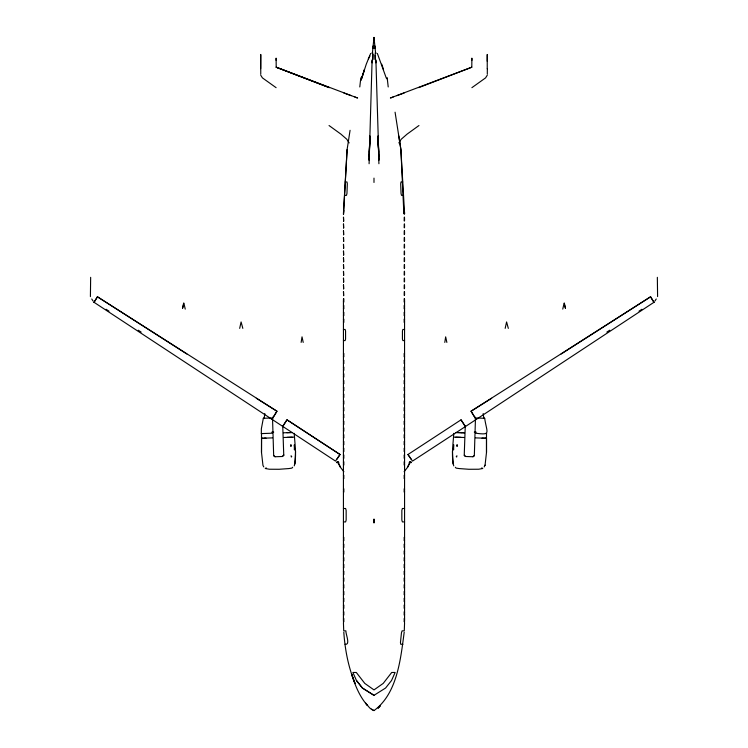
<?xml version="1.0" encoding="UTF-8"?>
<svg xmlns="http://www.w3.org/2000/svg" width="748" height="748" viewBox="0 0 748 748"><rect width="100%" height="100%" fill="white"/><g stroke="black" fill="none" stroke-linecap="round" stroke-linejoin="round"><path stroke-width="1.12" d="M260.669 68.657L260.743 54.454L260.762 74.192M272.496 417.216L273.665 455.635L275.049 456.748L282.445 456.495L283.763 455.074L282.445 456.495M487.303 74.117L487.331 68.657M487.238 61.261L487.257 54.454L487.238 68.723M263.792 466.939L262.959 465.387L261.501 452.437L261.566 438.253L272.459 437.889M393.149 97.016L390.4 98.007L471.801 67.217L471.876 58.138L471.894 60.392M276.106 60.373L276.124 58.138L276.199 67.198L357.6 98.016L354.851 97.016M290.879 446.276L290.897 444.677L291.019 446.247M369.091 163.737L372.111 59.877M372.887 54.127L372.766 59.709L372.887 54.286M374.196 521.524L374.243 522.076L373.991 519.215L373.757 520.019M369.793 138.464L369.213 156.257L369.867 136.603L369.147 160.287L369.316 154.621M465.265 425.808L464.237 455.289L465.555 456.495L472.951 456.748L474.335 455.635L475.504 417.216M369.306 152.218L369.895 135.884M372.149 60.653L372.065 62.879L372.13 61.158M343.444 306.156C343.94 302.706 343.958 311.682 343.444 308.223M343.444 312.926C343.94 309.476 343.958 318.452 343.444 314.983M343.444 319.686C343.94 316.236 343.958 325.212 343.444 321.752M343.444 354.122C343.94 350.672 343.958 359.648 343.444 356.188M343.444 360.891C343.94 357.441 343.958 366.417 343.444 362.948M343.444 367.651C343.94 364.201 343.958 373.177 343.444 369.718M343.444 374.421C343.94 370.971 343.958 379.947 343.444 376.478M343.444 381.181C343.94 377.731 343.958 386.707 343.444 383.247M343.444 387.95C343.94 384.491 343.958 393.476 343.444 390.007M343.444 394.71C343.94 391.26 343.958 400.236 343.444 396.777M343.444 401.47C343.94 398.02 343.958 406.996 343.444 403.537M343.444 408.24C343.94 404.79 343.958 413.766 343.444 410.297M343.444 415C343.94 411.55 343.958 420.526 343.444 417.066M343.444 421.769C343.94 418.319 343.958 427.295 343.444 423.826M343.444 428.529C343.94 425.079 343.958 434.055 343.444 430.596M343.444 435.299C343.94 431.848 343.958 440.824 343.444 437.356M343.444 442.059C343.94 438.609 343.958 447.584 343.444 444.125M343.444 448.828C343.94 445.378 343.958 454.354 343.444 450.885M343.444 455.588C343.94 452.138 343.958 461.114 343.444 457.654M343.444 462.358C343.94 458.898 343.958 467.883 343.444 464.415M343.444 475.878C343.94 472.427 343.958 481.403 343.444 477.944M343.444 489.407C343.94 485.957 343.958 494.933 343.444 491.473M343.444 537.99C343.94 534.54 343.958 543.515 343.444 540.056M343.444 544.759C343.94 541.3 343.958 550.285 343.444 546.816M343.444 551.519C343.94 548.069 343.958 557.045 343.444 553.585M343.444 558.288C343.94 554.829 343.958 563.805 343.444 560.346M343.444 565.049C343.94 561.598 343.958 570.574 343.444 567.115M343.444 571.809C343.94 568.358 343.958 577.334 343.444 573.875M343.444 578.578C343.94 575.128 343.958 584.104 343.444 580.635M343.444 585.338C343.94 581.888 343.958 590.864 343.444 587.404M343.444 592.107C343.94 588.657 343.958 597.633 343.444 594.164M343.444 598.868C343.94 595.417 343.958 604.393 343.444 600.934M343.444 605.637C343.94 602.187 343.958 611.163 343.444 607.694M343.444 612.397C343.94 608.947 343.958 617.923 343.444 614.463M343.444 619.166C343.94 615.716 343.958 624.692 343.444 621.223M404.556 301.453C404.06 304.913 404.042 295.928 404.556 299.396L404.575 621.242M404.556 308.223C404.06 311.673 404.042 302.697 404.556 306.156M404.556 314.983C404.06 318.433 404.042 309.457 404.556 312.926M404.556 321.752C404.06 325.202 404.042 316.226 404.556 319.686M404.556 356.188C404.06 359.638 404.042 350.662 404.556 354.122M404.556 362.948C404.06 366.398 404.042 357.422 404.556 360.891M404.556 369.718C404.06 373.168 404.042 364.192 404.556 367.651M404.556 376.478C404.06 379.928 404.042 370.952 404.556 374.421M404.556 383.247C404.06 386.697 404.042 377.721 404.556 381.181M404.556 390.007C404.06 393.457 404.042 384.481 404.556 387.95M404.556 396.777C404.06 400.227 404.042 391.251 404.556 394.71M404.556 403.537C404.06 406.987 404.042 398.011 404.556 401.47M404.556 410.297C404.06 413.756 404.042 404.78 404.556 408.24M404.556 417.066C404.06 420.516 404.042 411.54 404.556 415M404.556 423.826C404.06 427.286 404.042 418.3 404.556 421.769M404.556 430.596C404.06 434.046 404.042 425.07 404.556 428.529M404.556 437.356C404.06 440.806 404.042 431.83 404.556 435.299M404.556 444.125C404.06 447.575 404.042 438.599 404.556 442.059M404.556 450.885C404.06 454.335 404.042 445.359 404.556 448.828M404.556 457.654C404.06 461.105 404.042 452.129 404.556 455.588M404.556 464.415C404.06 467.865 404.042 458.889 404.556 462.358M404.556 477.944C404.06 481.394 404.042 472.418 404.556 475.878M404.556 491.473C404.06 494.924 404.042 485.948 404.556 489.407M404.556 540.056C404.06 543.506 404.042 534.53 404.556 537.99M404.556 546.816C404.06 550.266 404.042 541.29 404.556 544.759M404.556 553.585C404.06 557.036 404.042 548.06 404.556 551.519M404.556 560.346C404.06 563.796 404.042 554.82 404.556 558.288M404.556 567.115C404.06 570.565 404.042 561.589 404.556 565.049M404.556 573.875C404.06 577.325 404.042 568.349 404.556 571.809M404.556 580.635C404.06 584.095 404.042 575.109 404.556 578.578M404.556 587.404C404.06 590.855 404.042 581.879 404.556 585.338M404.556 594.164C404.06 597.615 404.042 588.639 404.556 592.107M404.556 600.934C404.06 604.384 404.042 595.408 404.556 598.868M404.556 607.694C404.06 611.144 404.042 602.168 404.556 605.637M404.556 614.463C404.06 617.913 404.042 608.937 404.556 612.397M404.556 621.223C404.06 624.674 404.042 615.697 404.556 619.166M294.263 433.344C294.768 444.106 296.863 455.345 294.263 465.873M294.974 464.022L295.535 451.259M294.422 449.885L294.488 448.454L294.422 449.679M343.809 210.515L343.482 214.461L347.109 149.553L350.073 130.302M343.426 213.619L347.109 149.553M404.201 632.219C400.648 658.801 397.394 693.499 373.991 710.6L369.793 708.047L365.65 703.167L367.567 705.598C359.564 696.594 355.01 685.196 351.541 673.808L355.104 683.588C348.353 667.281 345.015 649.769 343.8 632.219M657.595 296.582L657.342 277.33M453.737 465.873C451.138 455.345 453.232 444.106 453.737 433.344M456.981 446.247L457.103 444.677L457.122 446.276M404.116 471.736L407.473 467.425L409.446 462.956L410.605 462.03L411.25 462.657L410.998 461.796M484.208 466.939L485.059 465.134M372.364 53.407L373.991 37.465L375.636 53.407M359.788 86.955L360.807 77.829M485.041 465.387L486.499 452.437L486.499 433.531M90.658 277.33L90.405 296.582M456.888 455.7L456.682 457.028L456.243 456.561M271.589 418.001L263.333 418.282L261.342 428.875L261.342 433.597L272.3 433.204M264.194 418.01L264.82 413.551M444.789 342.406L445.658 336.852L446.865 342.406M301.135 342.406L302.024 336.852L303.211 342.406M182.708 308.129L183.905 303.164L185.233 309.12M239.678 328.372L241.09 321.949L242.829 328.372M505.171 328.372L506.583 321.949L508.322 328.372M182.531 308.129L183.634 303.164M562.767 309.12L564.095 303.164L565.469 308.129M374.196 521.627L373.991 522.375L373.757 520.112M361.742 77.998L364.491 69.489L361.088 80.167L366.277 64.16L370.625 53.482M407.473 467.425L410.559 461.937M487.285 75.165L485.564 77.895L471.894 87.675M94.388 301.659L94.042 302.304L335.478 461.077L340.041 454.522L286.961 419.815L282.632 426.584L283.37 425.79M337.002 461.796L336.75 462.657L337.395 462.03L338.554 462.956L340.527 467.425L343.884 471.736M368.334 58.83L369.914 56.147M398.834 142.924L401.19 139.268L407.118 134.107L418.955 125.533M654.93 301.005L656.258 298.994M336.843 459.272L340.041 454.494L286.961 419.815L282.632 426.584L283.352 425.79M291.757 456.561L291.318 457.028L291.112 455.7M455.336 467.238L456.084 468.098L459.094 468.566L468.865 469.276L478.692 469.23L482.797 468.491L481.749 467.893M461.039 419.815L465.368 426.584L412.522 461.077L407.959 454.522L461.039 419.815L465.368 426.584L653.958 302.304L653.612 301.659M561.168 353.991L650.573 296.788L653.939 302.304L650.573 296.788L471.044 411.222L476.093 419.422L471.044 411.222L491.67 398.273M606.843 332.103L609.77 330.195M638.998 311.168L641.934 309.27M373.991 695.331L385.575 688.038L391.55 680.484L395.122 672.461L391.69 672.489L383.21 683.401L373.991 689.908L364.79 683.401L356.31 672.489L352.878 672.461L356.45 680.484L362.425 688.057L373.991 695.331L362.425 688.038L356.45 680.484M409.493 462.189L410.072 461.89M409.165 462.329L409.998 461.937M418.749 87.628L471.801 67.217M266.251 467.893L265.203 468.491L269.308 469.23L279.135 469.276L288.906 468.566L291.916 468.098L292.664 467.238M396.805 95.669L404.126 93.004M262.174 433.55L261.342 433.578M294.534 437.122L283.576 437.496M286.821 432.699L292.057 432.512L283.417 432.812M271.767 432.176L273.712 432.12M292.244 437.187L287.008 437.374M263.792 438.188L265.998 438.122M263.333 418.282L264.54 418.263M371.906 53.089L372.971 53.089M375.029 53.089L376.094 53.089M345.249 181.96L346.988 181.96L347.324 183.802L346.95 193.536L346.464 195.378L344.482 195.378M402.751 181.96L401.012 181.96L400.676 183.802L401.05 193.536L401.536 195.378L403.518 195.378M343.426 329.457L345.118 329.457L345.567 330.99L345.567 339.059L345.118 340.592L343.426 340.592M404.575 329.457L402.882 329.457L402.433 330.99L402.433 339.059L402.882 340.592L404.575 340.592M476.411 418.001L484.667 418.282C486.901 433.223 491.268 435.233 475.7 433.204M486.658 433.597L485.873 433.55M453.466 437.122L464.424 437.496M343.426 508.49L345.613 508.49L346.156 510.342L346.156 520.066L345.613 521.908L343.426 521.908M404.575 508.49L402.387 508.49L401.844 510.342L401.844 520.066L402.387 521.908L404.575 521.908M345.071 644.28C350.765 645.374 345.595 633.995 345.894 630.863L343.725 630.863L343.426 622.626M402.929 644.28L400.741 644.28L400.451 642.439L401.47 632.715L402.097 630.863L404.275 630.863L404.575 622.626M483.46 418.263L484.667 418.282M482.002 438.122L486.499 438.253L475.541 437.889M474.288 432.12L476.233 432.176M460.992 437.374L455.756 437.187M485.714 438.235L486.499 438.281L486.499 452.437M343.874 93.004L351.195 95.669M338.002 461.937L338.835 462.329M371.232 709.282L373.991 710.6M337.928 461.89L338.507 462.189M256.33 398.273L276.956 411.222L271.907 419.422L276.956 411.222L97.427 296.788L94.061 302.304L97.427 296.788L186.832 353.991M106.066 309.27L109.002 311.168M138.23 330.195L141.157 332.103M276.106 87.675L262.436 77.895L260.715 75.165M329.045 125.533L340.882 134.107L346.81 139.268L349.166 142.924M464.63 425.79L465.368 426.584L464.648 425.79M337.442 461.937L340.527 467.425M407.959 454.494L411.157 459.272M91.742 298.994L93.07 301.005M386.295 78.101L377.375 53.482M381.723 64.16L383.509 69.489M564.366 303.164L565.292 308.129M395.075 112.191L400.891 149.553L404.575 213.619M398.796 135.968L400.891 149.553L403.873 213.619M483.18 413.551L483.806 418.01M387.492 80.101L387.193 77.829L388.212 86.964M453.578 449.679L453.512 448.454L453.578 449.885M452.465 451.259L453.026 464.022M343.444 301.453C343.94 304.913 343.958 295.928 343.444 299.396L343.426 621.242M375.851 60.653L375.935 62.879L375.87 61.158M378.208 138.464L378.133 136.603L378.853 160.287L378.208 138.464L378.451 147.655M283.763 455.289L282.735 425.808M378.787 156.257L378.105 135.884L378.909 163.737M375.889 59.877L378.694 152.218M375.113 54.127L375.234 59.709L375.131 55.249M474.335 455.635L472.951 456.748M465.555 456.495L464.237 455.289M373.991 37.4L373.991 40.486M373.991 178.127L373.991 182.456M373.991 519.215L373.991 523.011M275.049 456.748L273.665 455.635M261.501 433.531L261.501 452.437M373.065 46.18L373.009 48.48L373.065 46.18M453.625 444.723L453.512 448.594L453.625 444.723M343.482 217.285L343.641 221.23L343.482 217.285M343.482 224.045L343.641 227.99L343.482 224.045M343.482 230.814L343.641 234.76L343.482 230.814M343.482 237.574L343.641 241.52L343.482 237.574M343.482 244.334L343.641 248.28L343.482 244.334M343.482 251.104L343.641 255.049L343.482 251.104M343.482 257.864L343.641 261.809L343.482 257.864M343.482 264.633L343.641 268.579L343.482 264.633M343.482 271.393L343.641 275.339L343.482 271.393M343.482 278.163L343.641 282.108L343.482 278.163M343.482 284.923L343.641 288.868L343.482 284.923M343.482 291.692L343.641 295.638L343.482 291.692M404.556 213.619C403.77 216.92 404.172 204.858 404.556 213.619M404.556 220.286C403.798 224.456 404.5 211.319 404.556 220.286M404.556 227.046C403.798 231.216 404.5 218.079 404.556 227.046M404.556 233.815C403.798 237.986 404.5 224.839 404.556 233.815M404.556 240.576C403.798 244.746 404.5 231.609 404.556 240.576M404.556 247.345C403.798 251.515 404.5 238.369 404.556 247.345M404.556 254.105C403.798 258.275 404.5 245.138 404.556 254.105M404.556 260.874C403.798 265.044 404.5 251.898 404.556 260.874M404.556 267.634C403.798 271.805 404.5 258.668 404.556 267.634M404.556 274.404C403.798 278.574 404.5 265.428 404.556 274.404M404.556 281.164C403.798 285.334 404.5 272.197 404.556 281.164M404.556 287.933C403.798 292.094 404.5 278.957 404.556 287.933M404.556 294.693C403.798 298.863 404.5 285.727 404.556 294.693M380.433 705.598L378.208 708.047L380.433 705.598M261.566 438.253L262.286 438.235L261.566 438.253M461.151 432.699L455.915 432.512L464.583 432.812L461.179 432.699M329.251 87.628L276.199 67.217L329.251 87.628M294.403 445.714L294.375 444.723L294.488 448.594L294.403 445.714M374.991 48.48L374.935 46.18L374.991 48.48"/></g></svg>
